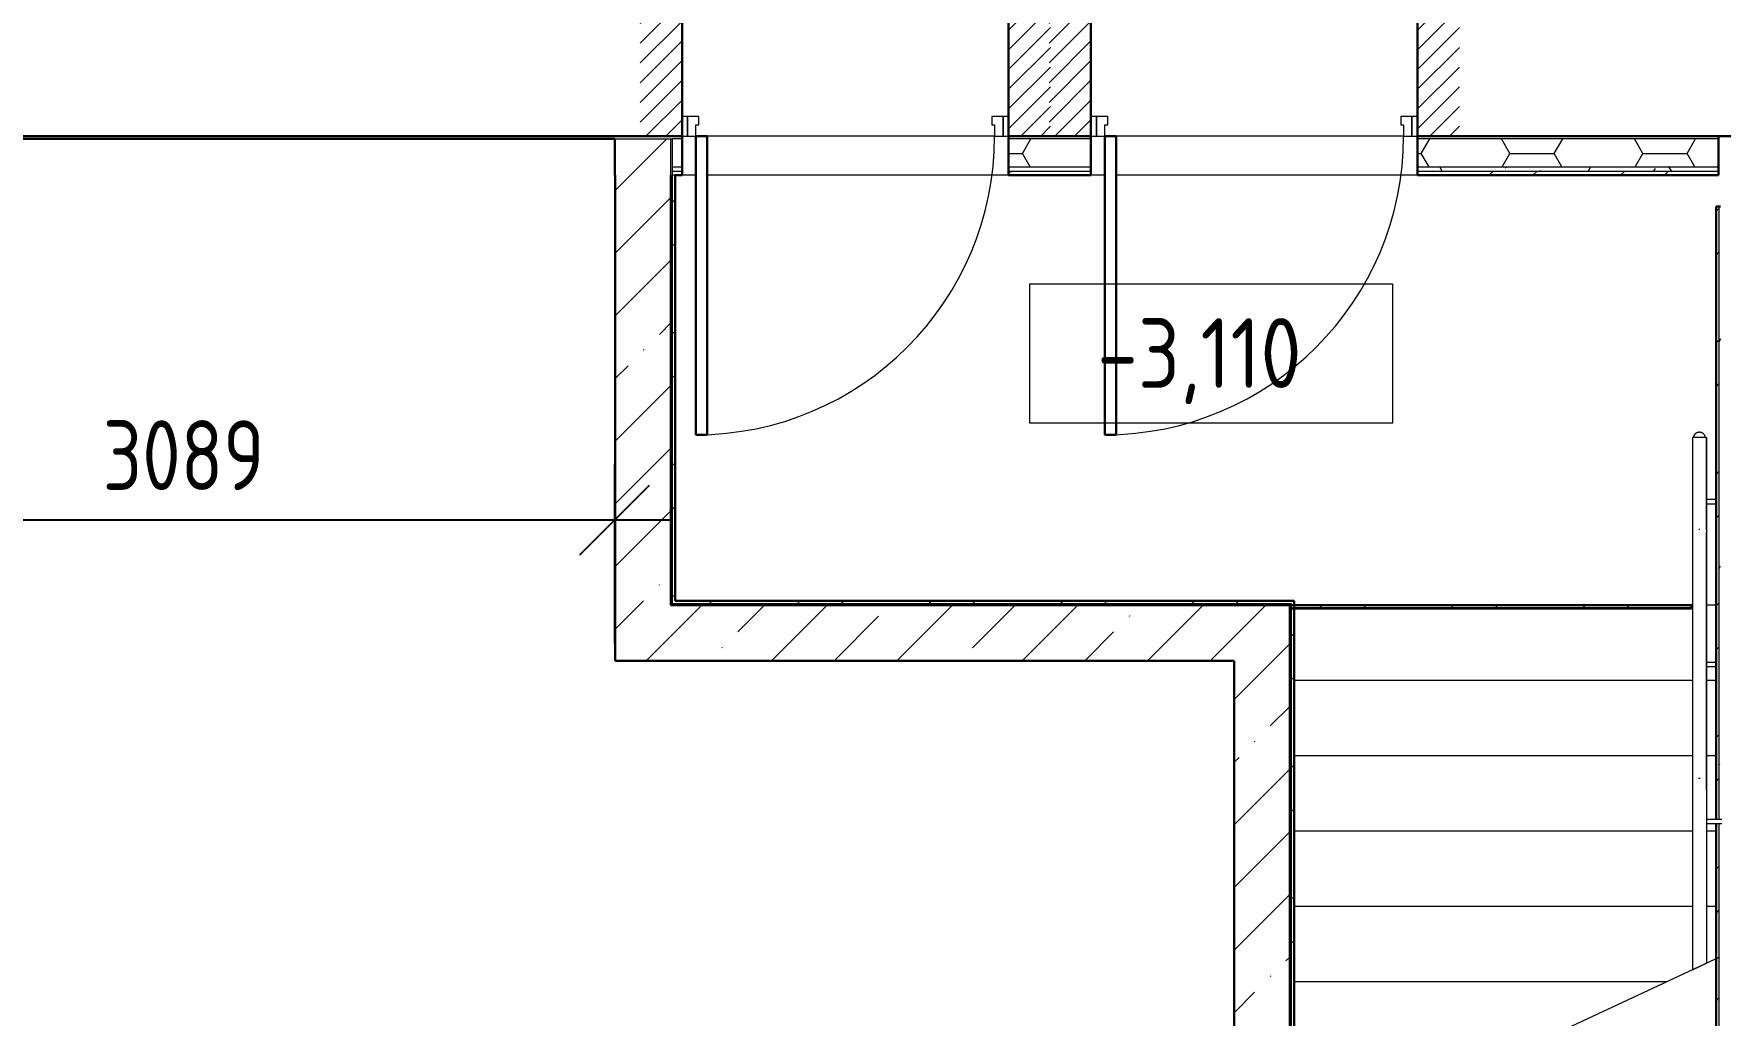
# Model space of a CAD drawing. Header units: millimetres. Extents: x -215207 to 92095, y -30385 to 123050.
# Drawn here: x -150547 to -144505, y 103375 to 106892 of the extents above; entities that cross this region are included whole.
import ezdxf

# ---------------------------------------------------------------- set-up
doc = ezdxf.new("R2010")
doc.units = ezdxf.units.MM
doc.linetypes.add('ADSK_Штриховая_ш2 п1_5', pattern=[4.5, 3, -1.5])
for name, color, linetype, lineweight in [('Аннотация', 7, 'Continuous', 20), ('Двери', 7, 'Continuous', 9), ('Лестницы', 7, 'Continuous', 9), ('Ограждение', 7, 'Continuous', 9), ('Отметки', 7, 'Continuous', 9), ('Стены наружные', 7, 'Continuous', 20), ('Стены штриховка', 7, 'Continuous', 9)]:
    doc.layers.add(name, color=color, linetype=linetype, lineweight=lineweight)
doc.layers.add('ТХ_размеры', color=7, linetype='Continuous')
doc.styles.add('GOST Common_3', font='GOST_Common.ttf', dxfattribs={"width": 0.9, "height": 2.5})
doc.styles.add('ГОСТ 2.304', font='CS_Gost2304.shx')
doc.dimstyles.new('СПДС', dxfattribs={"dimscale": 100, "dimtxt": 2.5, "dimasz": 2.5, "dimexe": 2, "dimexo": 0.625, "dimgap": 1, "dimtad": 1, "dimdec": 0, "dimtxsty": 'ГОСТ 2.304', "dimblk": 'OBLIQUE', "dimblk1": 'OBLIQUE', "dimblk2": 'OBLIQUE', "dimcen": 2.5, "dimdle": 2, "dimadec": 0, "dimazin": 2, "dimtfac": 0.75, "dimtdec": 4, "dimtmove": 1, "dimatfit": 3, "dimfxl": 0, "dimtolj": 1, "dimarcsym": 0})

# ---------------------------------------------------------------- blocks, each defined once
blk = doc.blocks.new('_Oblique')
at = {"color": 0, "linetype": 'ByBlock', "lineweight": -2}
blk.add_line((-0.5, -0.5), (0.5, 0.5), dxfattribs=at)
blk = doc.blocks.new('*D550')
at = {"layer": 'Defpoints', "color": 0, "transparency": 16777216}
for p in [(-151554.7, 105149.3), (-151554.7, 104697.7), (-148465.7, 104644.7)]:
    blk.add_point(p, dxfattribs=at)
at = {"layer": 'ТХ_размеры', "color": 0, "lineweight": -2, "transparency": 16777216}
for p, q in [((-151554.7, 104760.2), (-151554.7, 105349.3)), ((-148465.7, 104707.2), (-148465.7, 105349.3)), ((-148265.7, 105149.3), (-151754.7, 105149.3))]:
    blk.add_line(p, q, dxfattribs=at)
at = {"layer": 'ТХ_размеры', "color": 0, "lineweight": -2, "transparency": 16777216, "xscale": 250, "yscale": 250, "zscale": 250, "rotation": 180}
blk.add_blockref('_Oblique', (-151554.7, 105149.3), dxfattribs=at)
at = {"layer": 'ТХ_размеры', "color": 0, "lineweight": -2, "transparency": 16777216, "xscale": 250, "yscale": 250, "zscale": 250}
blk.add_blockref('_Oblique', (-148465.7, 105149.3), dxfattribs=at)
at = {"layer": 'ТХ_размеры', "color": 0, "transparency": 16777216, "insert": (-150010.2, 105381.5), "char_height": 250, "attachment_point": 5, "style": 'ГОСТ 2.304', "bg_fill": 3, "box_fill_scale": 1.1, "bg_fill_color": 256, "bg_fill_true_color": 13158600, "bg_fill_transparency": 0}
blk.add_mtext('\\A1;3089', dxfattribs=at)
blk = doc.blocks.new('Подвал 21082025 планы')
at = {"layer": 'Двери', "lineweight": 18}
h = blk.add_hatch(dxfattribs=at)
h.set_pattern_fill('FP_1', color=256, angle=180, style=0, pattern_type=2)
h.set_pattern_definition([(225, (46815, -11625), (35.3553, -35.3553), [])])
h.paths.add_polyline_path([(47550, -11850), (47550, -11400), (47400, -11400), (47400, -11850)])
h.paths.add_polyline_path([(46080, -11850), (46230, -11850), (46230, -11400), (46080, -11400)])
h = blk.add_hatch(dxfattribs=at)
h.set_pattern_fill('FP_1', color=256, angle=180, style=0, pattern_type=2)
h.set_pattern_definition([(225, (48280, -11625), (35.3553, -35.3553), [])])
h.paths.add_polyline_path([(49015, -11850), (49015, -11400), (48865, -11400), (48865, -11850), (49002.1, -11850)])
h.paths.add_polyline_path([(47545, -11850), (47695, -11850), (47695, -11400), (47545, -11400)])
at = {"layer": 'Аннотация', "lineweight": 20}
for p, q in [((47475.7, -12878.9), (47475.7, -12378.9)), ((47475.7, -12378.9), (48775.7, -12378.9)), ((48775.7, -12378.9), (48775.7, -12878.9)), ((48775.7, -12878.9), (47475.7, -12878.9))]:
    blk.add_line(p, q, dxfattribs=at)
at = {"layer": 'Двери', "linetype": 'ADSK_Штриховая_ш2 п1_5'}
for p, q in [((46230, -11850), (46230, -11400)), ((47400, -11400), (47400, -11850)), ((47695, -11850), (47695, -11400)), ((48865, -11400), (48865, -11850)), ((46080, -11850), (46230, -11850)), ((47400, -11850), (47550, -11850)), ((47545, -11850), (47695, -11850)), ((48865, -11850), (49015, -11850))]:
    blk.add_line(p, q, dxfattribs=at)
at = {"layer": 'Двери'}
for p, q in [((46250, -11780), (46230, -11780)), ((46230, -11780), (46230, -11850)), ((46250, -11780), (46250, -11850)), ((46290, -11780), (46250, -11780)), ((46250, -11850), (46250, -11780)), ((46290, -11810), (46290, -11780)), ((47380, -11780), (47340, -11780)), ((47340, -11780), (47340, -11810)), ((47380, -11850), (47380, -11780)), ((47380, -11780), (47380, -11850)), ((47400, -11780), (47380, -11780)), ((47400, -11850), (47400, -11780)), ((47715, -11780), (47695, -11780)), ((47695, -11780), (47695, -11850)), ((47715, -11780), (47715, -11850)), ((47755, -11780), (47715, -11780)), ((47715, -11850), (47715, -11780)), ((47755, -11810), (47755, -11780)), ((48845, -11780), (48805, -11780)), ((48805, -11780), (48805, -11810)), ((48845, -11850), (48845, -11780)), ((48845, -11780), (48845, -11850)), ((48865, -11780), (48845, -11780)), ((48865, -11850), (48865, -11780)), ((46280, -11850), (46280, -11810)), ((46280, -11810), (46290, -11810)), ((47340, -11810), (47350, -11810)), ((47350, -11810), (47350, -11850)), ((47745, -11850), (47745, -11810)), ((47745, -11810), (47755, -11810)), ((48805, -11810), (48815, -11810)), ((48815, -11810), (48815, -11850)), ((46230, -11850), (46250, -11850)), ((46250, -11850), (46280, -11850)), ((47350, -11850), (47380, -11850)), ((47380, -11850), (47400, -11850)), ((47695, -11850), (47715, -11850)), ((47715, -11850), (47745, -11850)), ((48815, -11850), (48845, -11850)), ((48845, -11850), (48865, -11850))]:
    blk.add_line(p, q, dxfattribs=at)
at = {"layer": 'Двери', "lineweight": 30}
for p, q in [((46320, -11850), (46280, -11850)), ((46280, -11850), (46280, -12920)), ((46320, -12920), (46320, -11850)), ((47785, -11850), (47745, -11850)), ((47745, -11850), (47745, -12920)), ((47785, -12920), (47785, -11850)), ((46280, -12920), (46320, -12920)), ((47745, -12920), (47785, -12920))]:
    blk.add_line(p, q, dxfattribs=at)
at = {"layer": 'Двери'}
for centre in [(46280, -11850), (47745, -11850)]:
    blk.add_arc(centre, 1070, 270, 0, dxfattribs=at)
at = {"layer": 'Лестницы'}
for p, q in [((49849.8, -13530), (49846.3, -13530)), ((49849.8, -13530), (49846.3, -13530)), ((49935, -13530), (49899.8, -13530)), ((49935, -13530), (49899.8, -13530)), ((49849.8, -13800), (48422.8, -13800)), ((49849.8, -13800), (48422.8, -13800)), ((49935, -13800), (49899.8, -13800)), ((49935, -13800), (49899.8, -13800)), ((49849.8, -14070), (48422.8, -14070)), ((49849.8, -14070), (48422.8, -14070)), ((49935, -14070), (49899.8, -14070)), ((49935, -14070), (49899.8, -14070)), ((49849.8, -14340), (48422.8, -14340)), ((49849.8, -14340), (48422.8, -14340)), ((49935, -14340), (49899.8, -14340)), ((49935, -14340), (49899.8, -14340)), ((49849.8, -14610), (48422.8, -14610)), ((49849.8, -14610), (48422.8, -14610)), ((49935, -14610), (49899.8, -14610)), ((49935, -14610), (49899.8, -14610)), ((49291, -15097.2), (49947.8, -14790.9)), ((49756.8, -14880), (48422.8, -14880)), ((49756.8, -14880), (48422.8, -14880))]:
    blk.add_line(p, q, dxfattribs=at)
at = {"layer": 'Ограждение'}
for p, q in [((49849.8, -12930), (49849.8, -13260.4)), ((49899.8, -12930), (49849.8, -12930)), ((49849.8, -12930), (49849.8, -13260)), ((49877.1, -12930), (49872.4, -12930)), ((49899.8, -13260.4), (49899.8, -12930)), ((49899.8, -12930), (49899.8, -13260)), ((49935, -13152.4), (49899.8, -13152.4)), ((49899.8, -13167.4), (49935, -13167.4)), ((49849.8, -13260), (49849.8, -14836.6)), ((49849.8, -13268.3), (49849.8, -14193)), ((49899.8, -13260), (49899.8, -14813.3)), ((49899.8, -14193), (49899.8, -13268.3)), ((49935, -13735.5), (49899.8, -13735.5)), ((49899.8, -13750.5), (49935, -13750.5)), ((49877.4, -14151.2), (49872.1, -14151.2)), ((49954.8, -14298), (49899.8, -14298)), ((49899.8, -14313), (49954.8, -14313)), ((49849.8, -14836.6), (49899.8, -14813.3))]:
    blk.add_line(p, q, dxfattribs=at)
at = {"layer": 'Ограждение', "flags": 128}
for points in [[(49854.8, -12930), (49854.8, -12929.2), (49854.8, -12928.4), (49854.9, -12927.6), (49855, -12926.8), (49855.2, -12926), (49855.3, -12925.2), (49855.5, -12924.5), (49855.8, -12923.7), (49856, -12923), (49856.3, -12922.2), (49856.7, -12921.5), (49857, -12920.8), (49857.4, -12920.1), (49857.8, -12919.4), (49858.3, -12918.7), (49858.7, -12918.1), (49859.2, -12917.4), (49859.7, -12916.8), (49860.3, -12916.2), (49860.8, -12915.7), (49861.4, -12915.1), (49862, -12914.6), (49862.6, -12914.1), (49863.3, -12913.6), (49864, -12913.2), (49864.6, -12912.8), (49865.3, -12912.4), (49866, -12912), (49866.8, -12911.7), (49867.5, -12911.4), (49868.3, -12911.1), (49869, -12910.8), (49869.8, -12910.6), (49870.6, -12910.4), (49871.4, -12910.3), (49872.2, -12910.2), (49872.9, -12910.1), (49873.7, -12910), (49874.5, -12910), (49874.8, -12910)], [(49874.8, -12910), (49875.6, -12910), (49876.4, -12910.1), (49877.2, -12910.1), (49877.9, -12910.3), (49878.7, -12910.4), (49879.5, -12910.6), (49880.3, -12910.8), (49881.1, -12911), (49881.8, -12911.3), (49882.5, -12911.6), (49883.3, -12911.9), (49884, -12912.3), (49884.7, -12912.6), (49885.4, -12913.1), (49886.1, -12913.5), (49886.7, -12914), (49887.3, -12914.4), (49887.9, -12915), (49888.5, -12915.5), (49889.1, -12916.1), (49889.7, -12916.7), (49890.2, -12917.3), (49890.7, -12917.9), (49891.1, -12918.5), (49891.6, -12919.2), (49892, -12919.9), (49892.4, -12920.6), (49892.8, -12921.3), (49893.1, -12922), (49893.4, -12922.8), (49893.7, -12923.5), (49893.9, -12924.3), (49894.1, -12925), (49894.3, -12925.8), (49894.5, -12926.6), (49894.6, -12927.4), (49894.7, -12928.2), (49894.7, -12929), (49894.8, -12929.8), (49894.8, -12930)]]:
    blk.add_lwpolyline(points, dxfattribs=at)
at = {"layer": 'Ограждение'}
blk.add_open_spline([(49876.6, -13260), (49876, -13260), (49874.8, -13260), (49873.5, -13260), (49872.9, -13260)], degree=3, dxfattribs=at)
at = {"layer": 'Стены наружные', "lineweight": 30}
for p, q in [((47695, -11990), (47695, -10175)), ((46230, -11990), (46230, -11400)), ((47400, -11400), (47400, -11990)), ((48865, -11400), (48865, -11990)), ((46230, -11850), (30300, -11850)), ((30305, -11860), (45989, -11860)), ((45989, -11860), (45989, -11990)), ((47400, -11850), (47695, -11850)), ((54150, -11850), (48865, -11850)), ((49943.5, -11990), (49943.5, -11850)), ((45989, -11990), (45990, -11990)), ((45990, -11990), (45990, -13730)), ((46190, -13530), (46190, -11990)), ((46205, -11990), (46230, -11990)), ((46205, -13515), (46205, -11990)), ((47400, -11990), (47695, -11990)), ((48865, -11990), (49943.5, -11990)), ((49950, -12102), (49935, -12102)), ((49935, -12102), (49935, -14298.2)), ((46190, -13530), (49846.3, -13530)), ((48422.8, -13515), (46205, -13515)), ((48407.8, -15420), (48407.8, -13530)), ((48422.8, -15420), (48422.8, -13515)), ((49846.3, -13543), (49846.3, -13530)), ((48407.8, -13543), (49846.3, -13543)), ((45990, -13730), (48207.8, -13730)), ((48207.8, -13730), (48207.8, -16651.5)), ((49935, -14312.7), (49935, -15420))]:
    blk.add_line(p, q, dxfattribs=at)
at = {"layer": 'Стены наружные'}
for p, q in [((45989, -11860), (46195, -11860)), ((47350, -11850), (46280, -11850)), ((48815, -11850), (47745, -11850)), ((46280, -11990), (46230, -11990)), ((47400, -11990), (46320, -11990)), ((47745, -11990), (47695, -11990)), ((48865, -11990), (47785, -11990))]:
    blk.add_line(p, q, dxfattribs=at)
at = {"layer": 'Стены наружные', "linetype": 'Continuous', "lineweight": 9}
for p, q in [((45989.1, -12046.3), (46175.4, -11860)), ((47449.8, -11912.3), (47479.9, -11860)), ((48878.5, -11912.3), (48908.7, -11860)), ((49196.1, -11912.2), (49165.9, -11860)), ((49354.8, -11912.3), (49385, -11860)), ((49672.3, -11912.2), (49642.2, -11860)), ((49831, -11912.3), (49861.2, -11860)), ((47400, -11912.2), (47449.7, -11912.2)), ((47477.4, -11960), (47449.8, -11912.2)), ((47607.8, -11960), (47607.5, -11960.4)), ((48865, -11912.2), (48878.5, -11912.2)), ((48906.1, -11960), (48878.6, -11912.2)), ((48953.3, -11975), (48944.6, -11960)), ((49168.5, -11960), (49196, -11912.3)), ((49182, -11964.8), (49179.2, -11960)), ((49196, -11912.2), (49354.7, -11912.2)), ((49196, -11912.3), (49196, -11912.3)), ((49196, -11912.3), (49196, -11912.3)), ((49382.4, -11960), (49354.8, -11912.2)), ((49484.8, -11960), (49476.2, -11975)), ((49644.7, -11960), (49672.3, -11912.3)), ((49672.2, -11912.2), (49831, -11912.2)), ((49672.3, -11912.3), (49672.3, -11912.3)), ((49672.3, -11912.3), (49672.3, -11912.3)), ((49774.4, -11974.8), (49765.8, -11960)), ((49858.6, -11960), (49831.1, -11912.2)), ((47400, -11982.4), (47407.4, -11975)), ((49121.1, -11990), (49136.1, -11975)), ((49278.3, -11990), (49293.3, -11975)), ((49305.2, -11975), (49304.1, -11973)), ((49592.6, -11990), (49607.6, -11975)), ((49716.1, -11965.9), (49710.8, -11975)), ((49749.7, -11990), (49764.7, -11975)), ((45989.2, -12270.6), (46190, -12069.9)), ((46195, -12087.3), (46205, -12077.3)), ((49935, -12119.1), (49945, -12109.1)), ((46195, -12244.5), (46205, -12234.5)), ((45989.4, -12495), (46190, -12294.4)), ((49935, -12276.2), (49945, -12266.2)), ((46148.7, -12560.2), (46190, -12518.9)), ((46195, -12558.8), (46205, -12548.8)), ((46092.5, -12616.4), (46094.9, -12614)), ((49935, -12590.5), (49945, -12580.5)), ((49950, -12576.7), (49945, -12585.4)), ((45989.5, -12719.4), (46036.4, -12672.5)), ((45989.6, -12943.8), (46190, -12743.4)), ((46195, -12716), (46205, -12706)), ((49935, -12747.7), (49945, -12737.7)), ((45989.8, -13168.1), (46190, -12967.9)), ((46195, -12984.6), (46190, -12993.2)), ((46195, -13030.3), (46205, -13020.3)), ((49935, -13062), (49945, -13052)), ((45989.9, -13392.5), (46190, -13192.4)), ((46195, -13187.4), (46205, -13177.4)), ((49935, -13219.1), (49945, -13209.1)), ((49949.2, -13391), (49945, -13398.2)), ((46148.7, -13458.3), (46151, -13455.9)), ((45990, -13616.9), (46076.9, -13530)), ((46076.9, -13530), (46092.5, -13514.4)), ((46101.4, -13730), (46301.4, -13530)), ((46195, -13501.7), (46205, -13491.7)), ((46328.9, -13525), (46338.9, -13515)), ((46429.3, -13626.6), (46525.9, -13530)), ((46550.5, -13730), (46750.5, -13530)), ((46643.2, -13525), (46653.2, -13515)), ((46681.2, -13526), (46680.6, -13525)), ((46800.4, -13525), (46810.4, -13515)), ((46999.5, -13730), (47199.5, -13530)), ((47035.4, -13530), (47032.5, -13525)), ((47114.7, -13525), (47124.7, -13515)), ((47271.2, -13682.8), (47424, -13530)), ((47271.8, -13525), (47281.8, -13515)), ((47290.8, -13525), (47287.9, -13530)), ((47448.5, -13730), (47648.5, -13530)), ((47586.1, -13525), (47596.1, -13515)), ((47743.3, -13525), (47753.3, -13515)), ((47897.5, -13730), (48097.5, -13530)), ((48057.6, -13525), (48067.6, -13515)), ((48091.3, -13530), (48088.4, -13525)), ((48122, -13730), (48322, -13530)), ((48214.7, -13525), (48224.7, -13515)), ((48514.1, -13540), (48524.1, -13530)), ((48671.2, -13540), (48681.2, -13530)), ((48985.5, -13540), (48995.5, -13530)), ((49142.7, -13540), (49152.7, -13530)), ((49457, -13540), (49467, -13530)), ((49614.1, -13540), (49624.1, -13530)), ((49935, -13533.4), (49945, -13523.4)), ((46775, -13730), (46934.4, -13570.5)), ((47832.5, -13570.5), (47834.8, -13568.1)), ((48450.7, -13543), (48449, -13540)), ((49037.3, -13543), (49035.6, -13540)), ((47673, -13730), (47776.3, -13626.6)), ((48412.8, -13641.3), (48422.8, -13631.3)), ((46373.2, -13682.8), (46375.5, -13680.4)), ((48346.5, -13730), (48407.8, -13668.7)), ((48412.8, -13680.4), (48407.8, -13671.8)), ((49935, -13690.6), (49945, -13680.6)), ((48207.8, -13868.7), (48346.5, -13730)), ((48412.8, -13798.4), (48422.8, -13788.4)), ((48337.6, -13963.4), (48407.8, -13893.2)), ((48407.8, -13857.1), (48412.8, -13857.1)), ((48281.5, -14019.5), (48283.8, -14017.2)), ((49935, -14004.9), (49945, -13994.9)), ((48207.8, -14093.2), (48225.4, -14075.7)), ((48408.9, -14026.8), (48407.8, -14028.8)), ((48407.8, -14060.3), (48412.8, -14060.3)), ((48207.8, -14317.8), (48407.8, -14117.8)), ((48412.8, -14112.8), (48422.8, -14102.8)), ((49947.7, -14103.8), (49945, -14099.1)), ((49935, -14162.1), (49945, -14152.1)), ((48411, -14287), (48407.8, -14281.4)), ((48412.8, -14269.9), (48422.8, -14259.9)), ((48207.8, -14542.3), (48407.8, -14342.3)), ((48407.8, -14365.1), (48412.8, -14365.1)), ((49935, -14476.4), (49945, -14466.4)), ((48207.8, -14766.8), (48407.8, -14566.8)), ((48412.8, -14584.2), (48422.8, -14574.2)), ((49935, -14633.5), (49945, -14623.5)), ((48412.8, -14741.4), (48422.8, -14731.4)), ((48393.7, -14805.3), (48407.8, -14791.3)), ((48337.6, -14861.4), (48340, -14859.1)), ((48207.8, -14991.3), (48281.5, -14917.6)), ((48407.8, -14974.7), (48412.8, -14974.7)), ((49935, -14947.8), (49945, -14937.8))]:
    blk.add_line(p, q, dxfattribs=at)
at = {"layer": 'Стены штриховка'}
for p, q in [((46190, -11990), (46190, -11860)), ((46230, -11860), (46195, -11860)), ((46195, -11860), (46195, -13525)), ((47695, -11860), (47400, -11860)), ((49943.5, -11860), (48865, -11860)), ((46195, -11960), (46230, -11960)), ((47400, -11960), (47695, -11960)), ((48865, -11960), (49943.5, -11960)), ((46195, -11975), (46230, -11975)), ((46205, -11990), (46195, -11990)), ((47400, -11975), (47695, -11975)), ((48865, -11975), (49943.5, -11975)), ((49945, -12102), (49945, -14298.2)), ((46195, -13525), (48412.8, -13525)), ((48412.8, -13525), (48412.8, -15420)), ((49846.3, -13540), (48407.8, -13540)), ((49945, -14312.7), (49945, -15420))]:
    blk.add_line(p, q, dxfattribs=at)
at = {"layer": 'Отметки', "style": 'GOST Common_3', "width": 0.9}
blk.add_text('-3,110', height=250, dxfattribs=at).set_placement((47717.2, -12752.2))

msp = doc.modelspace()

# ---------------------------------------------------------------- dimensions: what is measured, and where the dimension line sits
at = {"layer": 'ТХ_размеры'}
dim = msp.add_linear_dim(base=(-151554.7, 105149.3), p1=(-148465.7, 104644.7), p2=(-151554.7, 104697.7), dimstyle='СПДС', dxfattribs=at)
dim.commit()
dim.dimension.update_dxf_attribs({"geometry": '*D550', "text_midpoint": (-150010.2, 105381.5)})

# ---------------------------------------------------------------- next in the draw order: block references
msp.add_blockref('Подвал 21082025 планы', (-194454.7, 118374.7))

doc.saveas('drawing.dxf')
